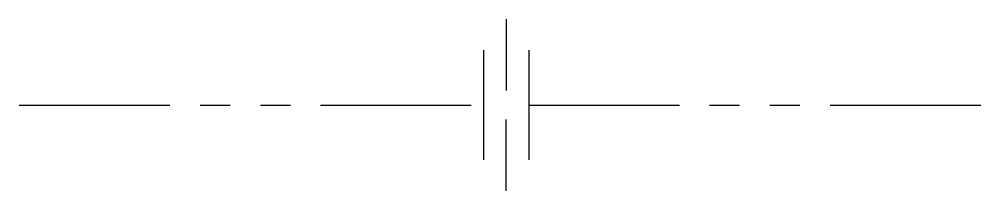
# Model space of a CAD drawing. Extents: x -20766.1 to -20706.1, y -11961.4 to -11950.8.
import ezdxf

# ---------------------------------------------------------------- set-up
doc = ezdxf.new("R2010")
doc.units = 0
doc.header["$MEASUREMENT"] = 0
doc.linetypes.add('PHANTOM2', pattern=[1.25, 0.625, -0.125, 0.125, -0.125, 0.125, -0.125])
doc.layers.get('0').update_dxf_attribs({"color": 3, "linetype": 'CONTINUOUS'})
doc.layers.add('1', color=7, linetype='CONTINUOUS')

msp = doc.modelspace()

# ---------------------------------------------------------------- linework, layer by layer
at = {"color": 1, "linetype": 'PHANTOM2', "ltscale": 15}
for p, q in [((-20766.085, -11956.101), (-20737.193, -11956.101)), ((-20734.389, -11956.101), (-20706.136, -11956.101))]:
    msp.add_line(p, q, dxfattribs=at)
at = {"layer": '1', "color": 5}
for p, q in [((-20735.791, -11950.772), (-20735.791, -11955.195)), ((-20735.791, -11961.43), (-20735.791, -11957.007))]:
    msp.add_line(p, q, dxfattribs=at)
at = {"layer": '1', "color": 2}
for p, q in [((-20737.193, -11952.694), (-20737.193, -11959.508)), ((-20734.389, -11952.694), (-20734.389, -11959.508))]:
    msp.add_line(p, q, dxfattribs=at)

doc.saveas('drawing.dxf')
